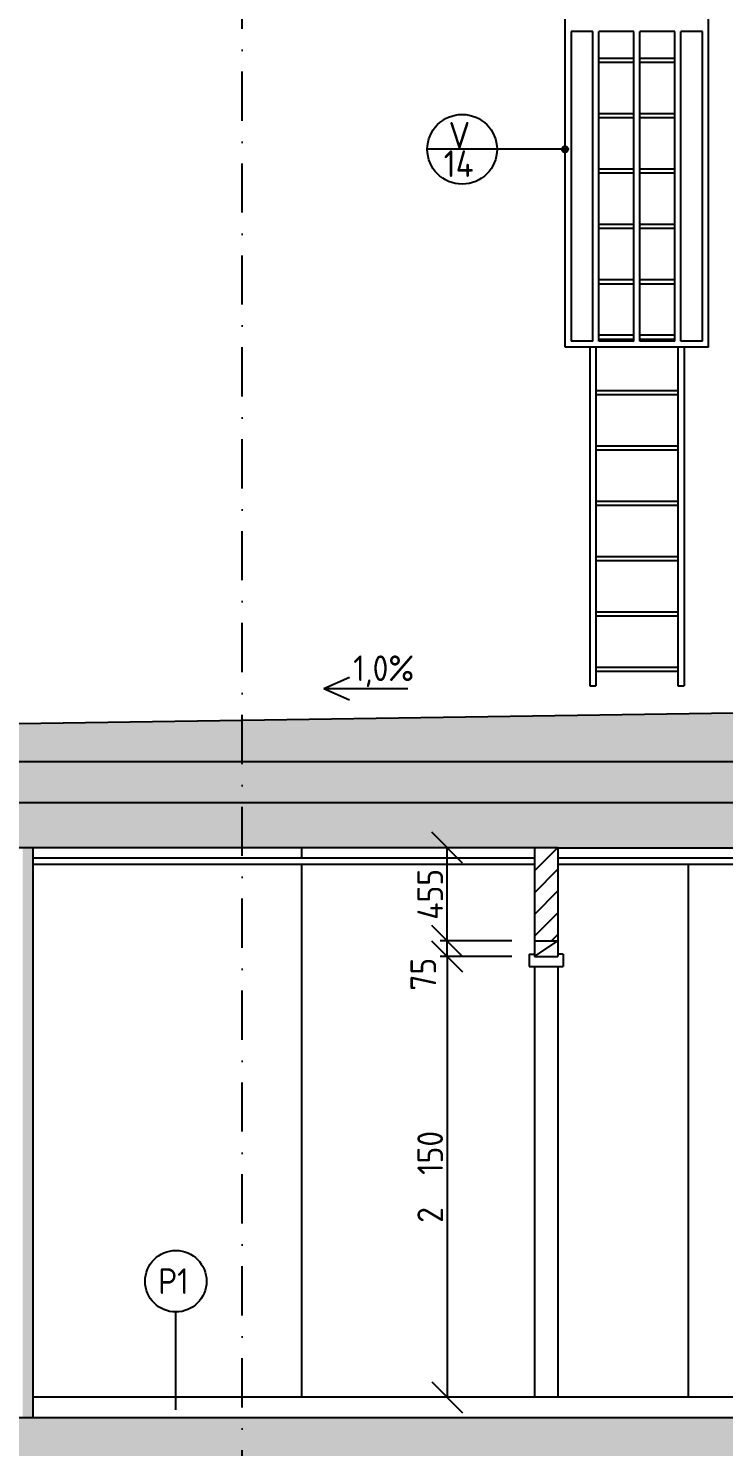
# Model space of a CAD drawing. Extents: x 3792242 to 5145247, y -1546315 to -1031918.
# Drawn here: x 3850485 to 3853876, y -1496001 to -1489085 of the extents above; entities that cross this region are included whole.
import ezdxf

# ---------------------------------------------------------------- set-up
doc = ezdxf.new("R2010")
doc.units = 0
doc.header["$MEASUREMENT"] = 0
doc.linetypes.add('BODKOCIARKOVANA_3', pattern=[5.6, 3, -1.3, 0, -1.3])
doc.layers.get('0').update_dxf_attribs({"linetype": 'CONTINUOUS'})
doc.layers.get('Defpoints').update_dxf_attribs({"color": 61, "linetype": 'CONTINUOUS'})
for name, color, linetype in [('DVERE', 45, 'CONTINUOUS'), ('KÓTY', 4, 'CONTINUOUS'), ('MÚRY', 1, 'CONTINUOUS'), ('OKNÁ', 143, 'CONTINUOUS'), ('osi', 253, 'CONTINUOUS'), ('TENKÁ', 7, 'CONTINUOUS'), ('tzb', 153, 'CONTINUOUS'), ('ŠRAFY', 82, 'CONTINUOUS'), ('šrafy-múry', 8, 'CONTINUOUS')]:
    doc.layers.add(name, color=color, linetype=linetype)
doc.styles.add('STYLE1', font='isocp.shx')
doc.dimstyles.new('STANDARD-50', dxfattribs={"dimtxt": 125, "dimasz": 150, "dimexe": 10, "dimexo": 200, "dimgap": 20, "dimtad": 1, "dimdsep": 46, "dimlunit": 6, "dimtxsty": 'STYLE1', "dimblk1": 'OBLIQUE', "dimblk2": 'OBLIQUE', "dimsah": 1, "dimcen": 2.5, "dimse1": 1, "dimse2": 1, "dimadec": 0, "dimazin": 0, "dimtfac": 1, "dimtmove": 1, "dimatfit": 3, "dimldrblk": 'OBLIQUE', "dimfxl": 1, "dimtolj": 1, "dimtzin": 0, "dimarcsym": 0})
pattern_1 = [(45, (-93322.31, 7000), (53.0330086, 194.4543648), [250, -50, 0, -50])]
pattern_2 = [(0, (42813.193, 0), (0, 37.5), [37.5, -37.5]), (90, (42813.193, 0), (-37.5, 2e-15), [37.5, -37.5])]

# ---------------------------------------------------------------- blocks, each defined once
blk = doc.blocks.new('_OBLIQUE')
at = {"color": 0, "linetype": 'ByBlock'}
blk.add_line((-0.5, -0.5), (0.5, 0.5), dxfattribs=at)
blk = doc.blocks.new('*D33306')
at = {"layer": 'Defpoints', "color": 0}
for p in [(3853010.2, -1493610.3), (3852527.2, -1495760.3), (3852952.7, -1495760.3)]:
    blk.add_point(p, dxfattribs=at)
at = {"layer": 'KÓTY', "color": 0, "lineweight": -2, "ltscale": 0.25}
blk.add_line((3852527.2, -1493610.3), (3852527.2, -1495760.3), dxfattribs=at)
at = {"layer": 'KÓTY', "color": 0, "linetype": 'ByBlock', "lineweight": -2, "xscale": 150, "yscale": 150, "zscale": 150}
for p, rotation in [((3852527.2, -1493610.3), 90), ((3852527.2, -1495760.3), 270)]:
    blk.add_blockref('_OBLIQUE', p, dxfattribs=dict(at, rotation=rotation))
at = {"layer": 'KÓTY', "color": 0, "insert": (3852444.7, -1494685.3), "char_height": 125, "attachment_point": 5, "rotation": 90, "style": 'STYLE1'}
blk.add_mtext('\\A1;2ﾠ150', dxfattribs=at)
blk = doc.blocks.new('*D33307')
at = {"layer": 'Defpoints', "color": 0}
for p in [(3852527.2, -1493535.3), (3853010.2, -1493535.3), (3853010.2, -1493610.3)]:
    blk.add_point(p, dxfattribs=at)
at = {"layer": 'KÓTY', "color": 0, "lineweight": -2, "ltscale": 0.25}
blk.add_line((3852527.2, -1493610.3), (3852527.2, -1493535.3), dxfattribs=at)
at = {"layer": 'KÓTY', "color": 0, "linetype": 'ByBlock', "lineweight": -2, "xscale": 150, "yscale": 150, "zscale": 150}
for p, rotation in [((3852527.2, -1493535.3), 90), ((3852527.2, -1493610.3), 270)]:
    blk.add_blockref('_OBLIQUE', p, dxfattribs=dict(at, rotation=rotation))
at = {"layer": 'KÓTY', "color": 0, "insert": (3852411.2, -1493697.5), "char_height": 125, "attachment_point": 5, "rotation": 90, "style": 'STYLE1'}
blk.add_mtext('\\A1;75', dxfattribs=at)
blk = doc.blocks.new('*D33308')
at = {"layer": 'Defpoints', "color": 0}
for p in [(3852527.2, -1493080.3), (3853010.2, -1493080.3), (3853010.2, -1493535.3)]:
    blk.add_point(p, dxfattribs=at)
at = {"layer": 'KÓTY', "color": 0, "lineweight": -2, "ltscale": 0.25}
blk.add_line((3852527.2, -1493535.3), (3852527.2, -1493080.3), dxfattribs=at)
at = {"layer": 'KÓTY', "color": 0, "linetype": 'ByBlock', "lineweight": -2, "xscale": 150, "yscale": 150, "zscale": 150}
for p, rotation in [((3852527.2, -1493080.3), 90), ((3852527.2, -1493535.3), 270)]:
    blk.add_blockref('_OBLIQUE', p, dxfattribs=dict(at, rotation=rotation))
at = {"layer": 'KÓTY', "color": 0, "insert": (3852444.7, -1493307.8), "char_height": 125, "attachment_point": 5, "rotation": 90, "style": 'STYLE1'}
blk.add_mtext('\\A1;455', dxfattribs=at)

msp = doc.modelspace()

# ---------------------------------------------------------------- hatches: boundary and pattern name
at = {"layer": 'TENKÁ'}
h = msp.add_hatch(color=256, dxfattribs=at)
h.dxf.hatch_style = 1
h.paths.add_polyline_path([(3853087.596, -1489675, 2.41421356), (3853102.596, -1489660, 0.41421356)])
at = {"layer": 'ŠRAFY'}
h = msp.add_hatch(dxfattribs=at)
h.set_pattern_fill('SQUARE', color=256, scale=300)
h.set_pattern_definition(pattern_2)
h.paths.add_polyline_path([(3855992.693, -1492392.808), (3855392.693, -1492401.808), (3855392.693, -1492410.27), (3854828.526, -1492410.27), (3849482.925, -1492490.454), (3849428.524, -1492490.454), (3849427.479, -1492583.858), (3849427.479, -1492586.671), (3849427.479, -1492660.27), (3855992.693, -1492660.27)])
h = msp.add_hatch(dxfattribs=at)
h.set_pattern_fill('SQUARE', color=256, scale=300)
h.set_pattern_definition(pattern_2)
h.paths.add_polyline_path([(3849342.693, -1493080.27), (3849342.693, -1492860.27), (3849342.693, -1492740.27), (3849592.693, -1492740.27), (3849592.693, -1492860.27), (3855992.693, -1492860.27), (3855992.693, -1492660.27), (3849427.479, -1492660.27), (3849427.479, -1492586.671, 0.41421356), (3849426.073, -1492585.264), (3849410.745, -1492585.264, -0.34199915), (3849407.114, -1492588.077), (3849424.666, -1492588.639), (3849424.104, -1492732.452), (3849393.728, -1492731.889), (3849393.728, -1492725.421, 0.41421356), (3849392.322, -1492724.014), (3849383.884, -1492724.014, 0.41421356), (3849382.478, -1492725.421), (3849381.915, -1492732.452), (3849351.87, -1492732.452, -0.41421356), (3849350.604, -1492731.186), (3849350.885, -1492728.692), (3849358.663, -1492724.201), (3849359.126, -1492722.473), (3849350.604, -1492707.712), (3849351.166, -1492588.077), (3849383.65, -1492588.639), (3849384.1, -1492593.702), (3849392.556, -1492593.252), (3849393.119, -1492588.077), (3849407.114, -1492588.077, -0.34199915), (3849403.483, -1492585.264), (3849392.322, -1492585.264, 0.41421356), (3849389.744, -1492586.671), (3849389.181, -1492591.827), (3849387.025, -1492591.827), (3849386.462, -1492586.671, 0.41420819), (3849385.056, -1492585.264), (3849349.198, -1492585.264, 0.41420819), (3849347.791, -1492586.671), (3849347.791, -1492708.466), (3849355.284, -1492721.443, -0.4142149), (3849354.821, -1492723.172), (3849348.495, -1492726.824), (3849347.791, -1492733.858, 0.41421263), (3849349.198, -1492735.264), (3849383.884, -1492735.264, 0.41421263), (3849385.29, -1492733.858), (3849385.29, -1492728.233, -0.41420819), (3849386.697, -1492726.827), (3849389.509, -1492726.827, 0.54628308), (3849388.078, -1492727.969, 0.35991249), (3849386.697, -1492726.827, 0.41420819), (3849385.29, -1492728.233), (3849385.29, -1492733.858, -0.41421263), (3849383.884, -1492735.264), (3849349.198, -1492735.264, -0.41421263), (3849347.791, -1492733.858), (3849348.495, -1492726.824), (3849354.821, -1492723.172, 0.4142149), (3849355.284, -1492721.443), (3849347.791, -1492708.466), (3849347.791, -1492586.671), (3849346.385, -1492585.264), (3849347.791, -1492583.858), (3849348.495, -1492576.824), (3849354.821, -1492573.172, 0.4142149), (3849355.284, -1492571.443), (3849347.791, -1492558.466), (3849347.791, -1492435.264), (3849335.194, -1492435.264), (3849332.85, -1492435.264), (3849332.85, -1493130.27), (3849352.693, -1493130.27), (3849352.693, -1493080.27)])
edge = h.paths.add_edge_path(flags=16)
edge.add_arc((3849465.354, -1492731.889), 0.562, 0.0036043, 230.7735986, ccw=False)
edge = h.paths.add_edge_path(flags=16)
edge.add_arc((3849456.166, -1492731.889), 0.562, 322.6378402, 179.9963956, ccw=False)
h = msp.add_hatch(dxfattribs=at)
h.set_pattern_fill('DOTS', color=256, scale=250, angle=90)
h.set_pattern_definition([(90, (-90771.307, 33883.5), (-15.625, 7.8125), [0, -15.625])])
h.paths.add_polyline_path([(3850457.693, -1495860.27), (3850457.693, -1493080.27), (3850507.693, -1493080.27), (3850507.693, -1495760.27), (3850507.693, -1495860.27)])
at = {"layer": 'ŠRAFY', "ltscale": 0.25}
h = msp.add_hatch(dxfattribs=at)
h.set_pattern_fill('ANSI31', color=256, scale=600, style=0)
h.set_pattern_definition([(45, (-465210.81, 7000), (-53.0330086, 53.0330086), [])])
h.paths.add_polyline_path([(3853067.693, -1493535.27), (3853067.693, -1493080.27), (3852952.693, -1493080.27), (3852952.693, -1493535.27)])
at = {"layer": 'šrafy-múry'}
h = msp.add_hatch(dxfattribs=at)
h.set_pattern_fill('ANSI36', color=253, scale=800)
h.set_pattern_definition(pattern_1)
h.paths.add_polyline_path([(3842912.693, -1492860.27), (3842912.693, -1491910.27), (3842752.693, -1491910.27), (3842752.693, -1493330.27), (3843092.693, -1493330.27), (3843092.693, -1493080.27), (3847312.693, -1493080.27), (3847427.693, -1493080.27), (3848427.693, -1493080.27), (3848442.693, -1493080.27), (3848442.693, -1492860.27), (3843112.693, -1492860.27)])
h.paths.add_polyline_path([(3849342.693, -1493080.27), (3850842.693, -1493080.27), (3850957.693, -1493080.27), (3851007.693, -1493080.27), (3856012.693, -1493080.27), (3856012.693, -1493330.27), (3856352.693, -1493330.27), (3856352.693, -1491910.27), (3856192.693, -1491910.27), (3856192.693, -1492860.27), (3855992.693, -1492860.27), (3852782.693, -1492860.27), (3849342.693, -1492860.27)])
h = msp.add_hatch(dxfattribs=at)
h.set_pattern_fill('ANSI36', color=253, scale=800)
h.set_pattern_definition(pattern_1)
h.paths.add_polyline_path([(3856352.693, -1496330.27), (3856352.693, -1495860.27), (3842752.693, -1495860.27), (3842752.693, -1496330.27), (3843092.693, -1496330.27), (3843092.693, -1496080.27), (3850342.693, -1496080.27), (3850507.693, -1496080.27), (3852952.693, -1496080.27), (3853067.693, -1496080.27), (3856012.693, -1496080.27), (3856012.693, -1496330.27)])

# ---------------------------------------------------------------- linework, layer by layer
at = {"layer": 'DVERE', "ltscale": 0.25}
for p, q in [((3852927.693, -1493600.27), (3852927.693, -1493660.27)), ((3852927.693, -1493600.27), (3852952.693, -1493600.27)), ((3853092.693, -1493600.27), (3853067.693, -1493600.27)), ((3853092.693, -1493600.27), (3853092.693, -1493660.27)), ((3852927.693, -1493660.27), (3853092.693, -1493660.27)), ((3852952.693, -1493660.27), (3852952.693, -1495760.27)), ((3853067.693, -1493660.27), (3853067.693, -1495760.27))]:
    msp.add_line(p, q, dxfattribs=at)
at = {"layer": 'KÓTY', "ltscale": 0.25}
for p, q in [((3852842.596, -1493535.27), (3852492.596, -1493535.27)), ((3852842.596, -1493610.27), (3852492.596, -1493610.27))]:
    msp.add_line(p, q, dxfattribs=at)
at = {"layer": 'MÚRY'}
for p, q in [((3855992.693, -1492392.808), (3849482.925, -1492490.454)), ((3852952.693, -1493080.27), (3850507.693, -1493080.27)), ((3850507.693, -1493080.27), (3850507.693, -1495760.27)), ((3852952.693, -1493080.27), (3852952.693, -1493610.27)), ((3853067.693, -1493080.27), (3853067.693, -1493610.27)), ((3853067.693, -1493080.27), (3856012.693, -1493080.27)), ((3856012.693, -1495760.27), (3850507.693, -1495760.27))]:
    msp.add_line(p, q, dxfattribs=at)
at = {"layer": 'MÚRY', "ltscale": 0.25}
msp.add_line((3852952.693, -1493610.27), (3853067.693, -1493610.27), dxfattribs=at)
at = {"layer": 'OKNÁ', "ltscale": 0.25}
msp.add_line((3851204.274, -1495821.838), (3851204.274, -1495344.162), dxfattribs=at)
msp.add_circle((3851204.274, -1495194.162), 150, dxfattribs=at)
at = {"layer": 'osi', "linetype": 'BODKOCIARKOVANA_3', "ltscale": 80}
msp.add_line((3851527.693, -1508356), (3851527.693, -1485946), dxfattribs=at)
at = {"layer": 'TENKÁ', "ltscale": 0.25}
for p, q in [((3852770.693, -1489675), (3852430.693, -1489675)), ((3853102.596, -1489675), (3852770.693, -1489675)), ((3852952.693, -1493535.27), (3853067.693, -1493535.27))]:
    msp.add_line(p, q, dxfattribs=at)
at = {"layer": 'TENKÁ'}
for p, q in [((3852050.941, -1492250.999), (3851925.441, -1492305.999)), ((3852334.941, -1492305.999), (3851925.441, -1492305.999)), ((3852050.941, -1492360.999), (3851925.441, -1492305.999)), ((3849427.479, -1492660.27), (3855992.693, -1492660.27)), ((3849342.693, -1492860.27), (3856192.693, -1492860.27)), ((3850507.693, -1493080.27), (3850342.693, -1493080.27)), ((3851817.693, -1493080.27), (3851817.693, -1493130.27)), ((3853067.693, -1493080.27), (3852952.693, -1493080.27)), ((3850507.693, -1493130.27), (3852952.693, -1493130.27)), ((3850507.693, -1493160.27), (3852952.693, -1493160.27)), ((3851817.693, -1493160.27), (3851817.693, -1495760.27)), ((3853067.693, -1493130.27), (3856012.693, -1493130.27)), ((3853067.693, -1493160.27), (3856012.693, -1493160.27)), ((3853702.693, -1493160.27), (3853702.693, -1495760.27)), ((3852952.693, -1493610.27), (3853067.693, -1493535.27)), ((3850507.693, -1495760.27), (3850507.693, -1495860.27)), ((3856392.693, -1495860.27), (3842712.693, -1495860.27))]:
    msp.add_line(p, q, dxfattribs=at)
at = {"layer": 'TENKÁ', "ltscale": 0.25}
msp.add_circle((3852600.693, -1489675), 170, dxfattribs=at)
at = {"layer": 'TENKÁ'}
msp.add_circle((3853102.596, -1489675), 15, dxfattribs=at)
at = {"layer": 'tzb', "color": 8, "ltscale": 0.25}
for p, q in [((3853102.693, -1490640.27), (3853102.693, -1487530.27)), ((3853802.693, -1490640.27), (3853802.693, -1487530.27)), ((3853132.693, -1489100.27), (3853132.693, -1490610.27)), ((3853237.693, -1489100.27), (3853132.693, -1489100.27)), ((3853237.693, -1490610.27), (3853237.693, -1489100.27)), ((3853437.693, -1489100.27), (3853267.693, -1489100.27)), ((3853267.693, -1490610.27), (3853267.693, -1489100.27)), ((3853437.693, -1490610.27), (3853437.693, -1489100.27)), ((3853637.693, -1489100.27), (3853467.693, -1489100.27)), ((3853467.693, -1490610.27), (3853467.693, -1489100.27)), ((3853637.693, -1490610.27), (3853637.693, -1489100.27)), ((3853772.693, -1489100.27), (3853667.693, -1489100.27)), ((3853667.693, -1490610.27), (3853667.693, -1489100.27)), ((3853772.693, -1490610.27), (3853772.693, -1489100.27)), ((3853267.693, -1489230.27), (3853437.693, -1489230.27)), ((3853467.693, -1489230.27), (3853637.693, -1489230.27)), ((3853267.693, -1489250.27), (3853437.693, -1489250.27)), ((3853467.693, -1489250.27), (3853637.693, -1489250.27)), ((3853267.693, -1489500.27), (3853437.693, -1489500.27)), ((3853267.693, -1489520.27), (3853437.693, -1489520.27)), ((3853467.693, -1489500.27), (3853637.693, -1489500.27)), ((3853467.693, -1489520.27), (3853637.693, -1489520.27)), ((3853267.693, -1489770.27), (3853437.693, -1489770.27)), ((3853267.693, -1489790.27), (3853437.693, -1489790.27)), ((3853467.693, -1489770.27), (3853637.693, -1489770.27)), ((3853467.693, -1489790.27), (3853637.693, -1489790.27)), ((3853267.693, -1490040.27), (3853437.693, -1490040.27)), ((3853267.693, -1490060.27), (3853437.693, -1490060.27)), ((3853467.693, -1490040.27), (3853637.693, -1490040.27)), ((3853467.693, -1490060.27), (3853637.693, -1490060.27)), ((3853267.693, -1490310.27), (3853437.693, -1490310.27)), ((3853267.693, -1490330.27), (3853437.693, -1490330.27)), ((3853467.693, -1490310.27), (3853637.693, -1490310.27)), ((3853467.693, -1490330.27), (3853637.693, -1490330.27)), ((3853237.693, -1490610.27), (3853132.693, -1490610.27)), ((3853267.693, -1490580.27), (3853437.693, -1490580.27)), ((3853267.693, -1490600.27), (3853437.693, -1490600.27)), ((3853437.693, -1490610.27), (3853267.693, -1490610.27)), ((3853467.693, -1490580.27), (3853637.693, -1490580.27)), ((3853467.693, -1490600.27), (3853637.693, -1490600.27)), ((3853637.693, -1490610.27), (3853467.693, -1490610.27)), ((3853772.693, -1490610.27), (3853667.693, -1490610.27)), ((3853802.693, -1490640.27), (3853102.693, -1490640.27)), ((3853222.693, -1490640.27), (3853222.693, -1492290.27)), ((3853252.693, -1490640.27), (3853252.693, -1492290.27)), ((3853652.693, -1490640.27), (3853652.693, -1492290.27)), ((3853682.693, -1490640.27), (3853682.693, -1492290.27)), ((3853252.693, -1490850.27), (3853652.693, -1490850.27)), ((3853252.693, -1490870.27), (3853652.693, -1490870.27)), ((3853252.693, -1491120.27), (3853652.693, -1491120.27)), ((3853252.693, -1491140.27), (3853652.693, -1491140.27)), ((3853252.693, -1491390.27), (3853652.693, -1491390.27)), ((3853252.693, -1491410.27), (3853652.693, -1491410.27)), ((3853252.693, -1491660.27), (3853652.693, -1491660.27)), ((3853252.693, -1491680.27), (3853652.693, -1491680.27)), ((3853252.693, -1491930.27), (3853652.693, -1491930.27)), ((3853252.693, -1491950.27), (3853652.693, -1491950.27)), ((3853252.693, -1492200.27), (3853652.693, -1492200.27)), ((3853252.693, -1492220.27), (3853652.693, -1492220.27)), ((3853222.693, -1492290.27), (3853252.693, -1492290.27)), ((3853652.693, -1492290.27), (3853682.693, -1492290.27))]:
    msp.add_line(p, q, dxfattribs=at)

# ---------------------------------------------------------------- texts
at = {"layer": 'TENKÁ', "style": 'STYLE1'}
for s, p in [('V', (3852534.662, -1489671.5)), ('14', (3852510.662, -1489810.137))]:
    msp.add_text(s, height=130, dxfattribs=at).set_placement(p)
at = {"layer": 'TENKÁ', "ltscale": 0.25, "style": 'STYLE1'}
for s, p in [('1,0%', (3852069.523, -1492267.788)), ('P1', (3851118.469, -1495256.34))]:
    msp.add_text(s, height=125, dxfattribs=at).set_placement(p)

# ---------------------------------------------------------------- dimensions: what is measured, and where the dimension line sits
at = {"layer": 'KÓTY', "ltscale": 0.25}
for base, p1, p2, picture, middle in [((3852527.193, -1493080.27), (3853010.193, -1493535.27), (3853010.193, -1493080.27), '*D33308', (3852444.693, -1493307.77)), ((3852527.193, -1495760.27), (3853010.193, -1493610.27), (3852952.693, -1495760.27), '*D33306', (3852444.65, -1494685.27))]:
    dim = msp.add_linear_dim(base=base, p1=p1, p2=p2, angle=90, dimstyle='STANDARD-50', override={"dimtxsty": 'STYLE1', "dimldrblk": 'OBLIQUE'}, dxfattribs=at)
    dim.commit()
    dim.dimension.update_dxf_attribs({"geometry": picture, "text_midpoint": middle})
dim = msp.add_linear_dim(base=(3852527.193, -1493535.27), p1=(3853010.193, -1493610.27), p2=(3853010.193, -1493535.27), angle=90, dimstyle='STANDARD-50', override={"dimtxsty": 'STYLE1', "dimldrblk": 'OBLIQUE'}, dxfattribs=at)
dim.commit()
dim.dimension.update_dxf_attribs({"geometry": '*D33307', "text_midpoint": (3852493.693, -1493697.5), "dimtype": 160})

doc.saveas('drawing.dxf')
